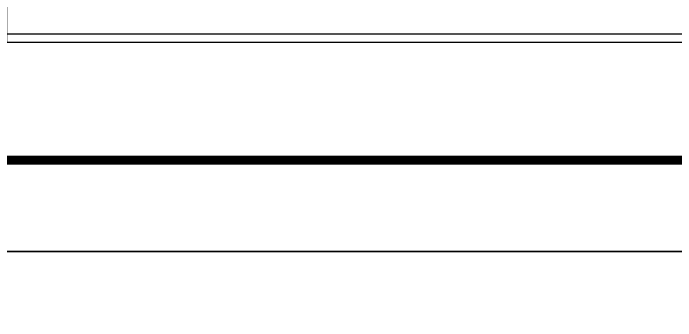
# Model space of a CAD drawing. Extents: x 1036631 to 1215829, y 649019 to 896649.
# Drawn here: x 1133107 to 1140372, y 782659 to 786031 of the extents above; entities that cross this region are included whole.
import ezdxf

# ---------------------------------------------------------------- set-up
doc = ezdxf.new("R2010")
doc.units = 0
doc.header["$LTSCALE"] = 1000
doc.header["$MEASUREMENT"] = 0
for name, color, linetype in [('DIM_SYMB', 3, 'Continuous'), ('PUB_TITLE', 4, 'Continuous'), ('TWT_TITLE', 7, 'Continuous')]:
    doc.layers.add(name, color=color, linetype=linetype)

# ---------------------------------------------------------------- blocks, each defined once
blk = doc.blocks.new('gfhhrryyfd')
at = {"layer": 'DIM_SYMB'}
blk.add_lwpolyline([(3686300.1, -1755771), (3699978.1, -1755771), (3699978.1, -1763921.8), (3686300.1, -1763921.8)], close=True, dxfattribs=at)

msp = doc.modelspace()

# ---------------------------------------------------------------- linework, layer by layer
at = {"color": 0}
msp.add_line((1099449.1, 785803.7), (1149097.9, 785803.7), dxfattribs=at)
at = {"layer": 'PUB_TITLE'}
msp.add_lwpolyline([(1096949.1, 716218.7), (1215829.1, 716218.7), (1215829.1, 783418.7), (1096949.1, 783418.7)], close=True, dxfattribs=at)
at = {"layer": 'TWT_TITLE'}
msp.add_lwpolyline([(1096949.1, 783418.7), (1156349.1, 783418.7), (1156349.1, 825418.7), (1096949.1, 825418.7)], close=True, dxfattribs=at)
at = {"layer": 'TWT_TITLE', "const_width": 100}
msp.add_lwpolyline([(1099449.1, 784418.7), (1155349.1, 784418.7), (1155349.1, 824418.7), (1099449.1, 824418.7)], close=True, dxfattribs=at)

# ---------------------------------------------------------------- block references
at = {"lineweight": -3, "xscale": 0.9999959487468004, "yscale": 0.999995949678123, "zscale": 0.9999959495959999}
msp.add_blockref('gfhhrryyfd', (-2553248, 2549623.7), dxfattribs=at)

doc.saveas('drawing.dxf')
